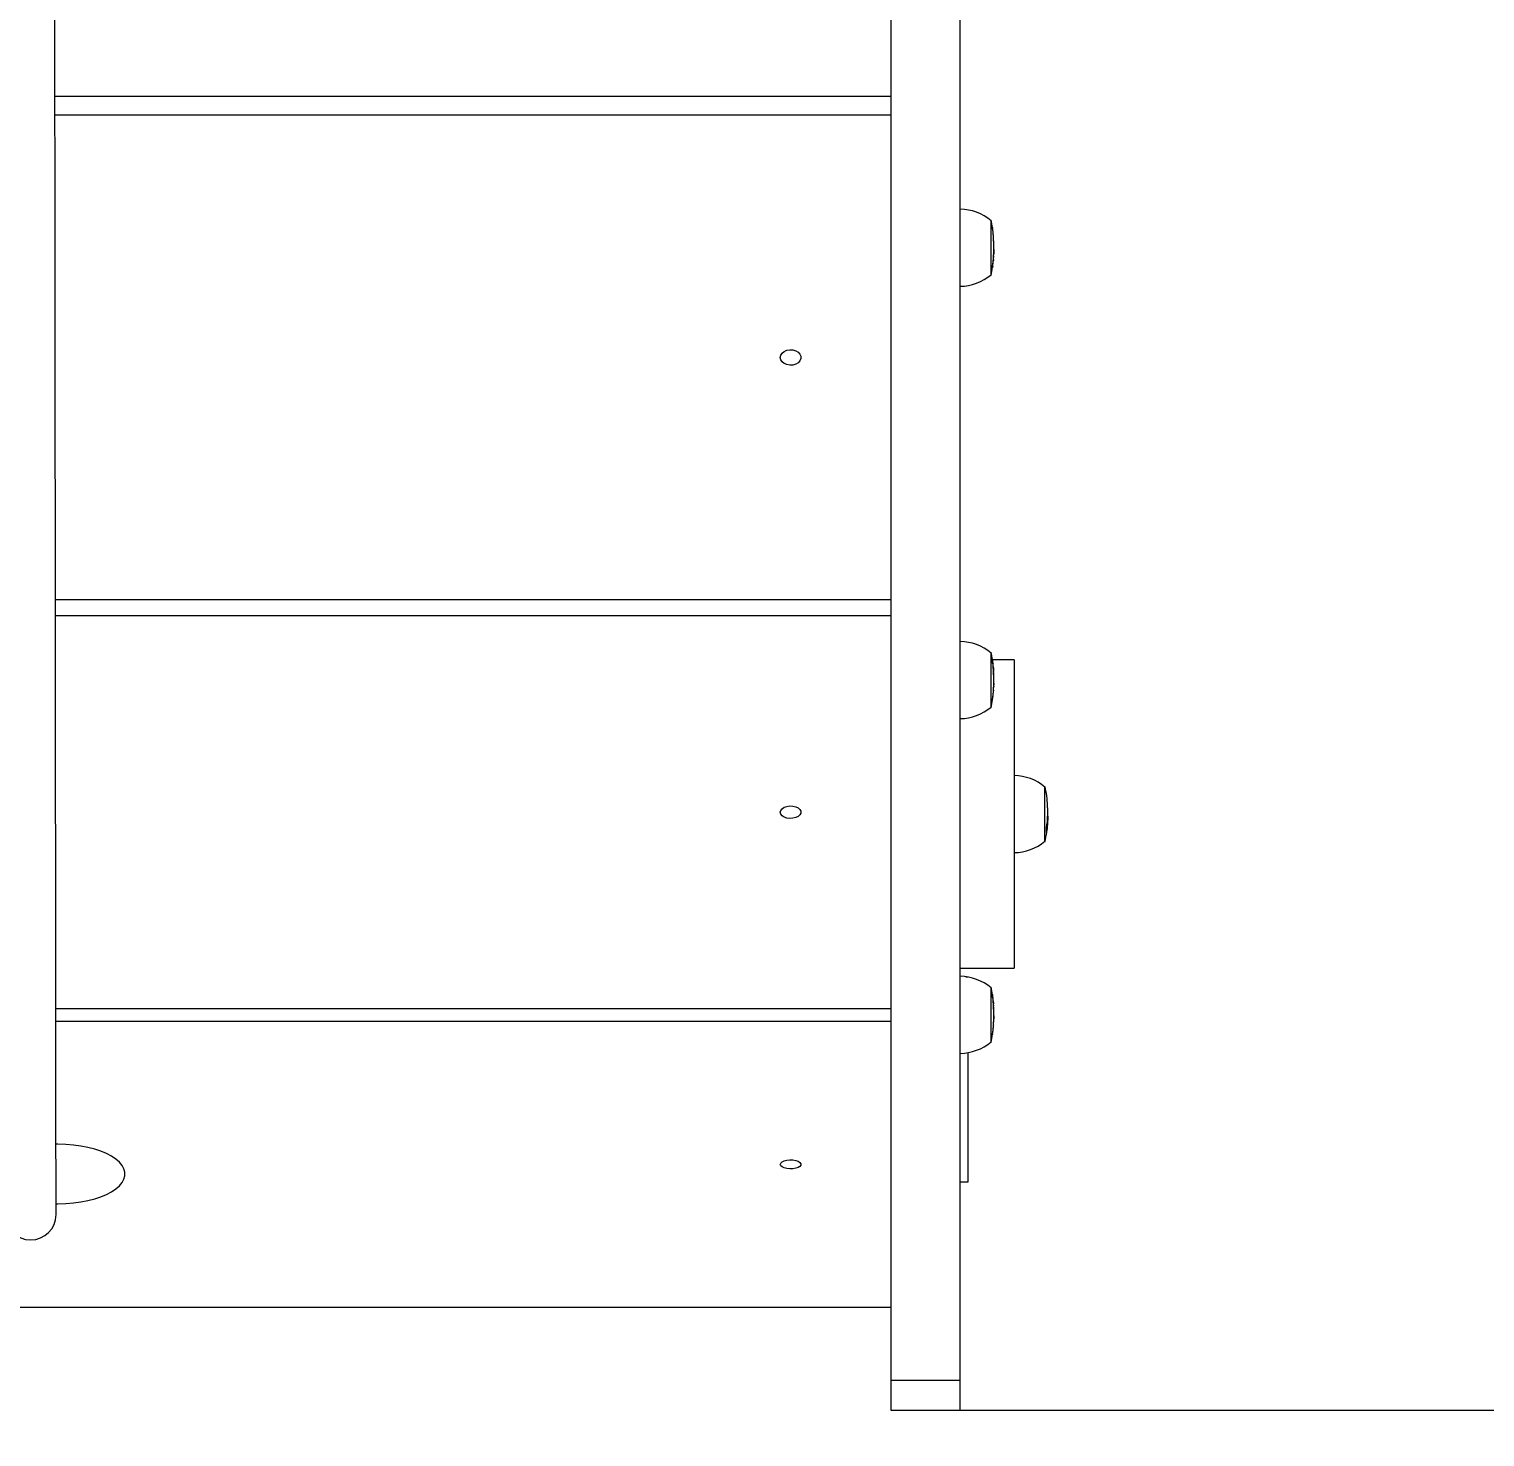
# Model space of a CAD drawing. Header units: millimetres. Extents: x -5785 to 6370, y -5702 to 4322.
# Drawn here: x -1336 to -769, y -2766 to -2218 of the extents above; entities that cross this region are included whole.
import ezdxf

# ---------------------------------------------------------------- set-up
doc = ezdxf.new("R2010")
doc.units = ezdxf.units.MM
for name, color, linetype in [('DIKOM_ОБЪЕКТ', 7, 'Continuous'), ('DIKOM_РАЗМЕР_ЗОНА', 7, 'Continuous'), ('DIKOM_РАЗМЕР_ОБЪЕКТА', 7, 'Continuous')]:
    doc.layers.add(name, color=color, linetype=linetype)
doc.styles.add('style1', font='arial.ttf', dxfattribs={"width": 0.8})
doc.dimstyles.new('1-50', dxfattribs={"dimtxt": 300, "dimasz": 200, "dimexe": 100, "dimexo": 0, "dimgap": 100, "dimtad": 1, "dimtxsty": 'style1', "dimcen": 200, "dimclrd": 7, "dimclre": 7, "dimclrt": 7, "dimadec": 1, "dimazin": 2, "dimtfac": 1, "dimtmove": 0, "dimatfit": 2, "dimfxl": 0, "dimlwd": 25, "dimlwe": 18, "dimarcsym": 0})

# ---------------------------------------------------------------- blocks, each defined once
blk = doc.blocks.new('*D10')
at = {"layer": 'Defpoints', "color": 0, "transparency": 16777216}
for p in [(3537.65, 1026.59), (-3784.57, -1373.42), (3537.65, -3958.47)]:
    blk.add_point(p, dxfattribs=at)
at = {"layer": 'DIKOM_РАЗМЕР_ОБЪЕКТА', "color": 7, "lineweight": 18, "transparency": 16777216}
for p, q in [((3537.65, 1026.59), (3537.65, -4058.47)), ((-3784.57, -1373.42), (-3784.57, -4058.47))]:
    blk.add_line(p, q, dxfattribs=at)
at = {"layer": 'DIKOM_РАЗМЕР_ОБЪЕКТА', "color": 7, "lineweight": 25, "transparency": 16777216}
blk.add_line((-3584.57, -3958.47), (3337.65, -3958.47), dxfattribs=at)
at = {"layer": 'DIKOM_РАЗМЕР_ОБЪЕКТА', "color": 7, "transparency": 16777216}
for points in [[(-3584.57, -3925.13), (-3584.57, -3991.8), (-3784.57, -3958.47)], [(3337.65, -3925.13), (3337.65, -3991.8), (3537.65, -3958.47)]]:
    blk.add_solid(points, dxfattribs=at)
at = {"layer": 'DIKOM_РАЗМЕР_ОБЪЕКТА', "color": 7, "transparency": 16777216, "insert": (54.69, -3705.19), "char_height": 300, "attachment_point": 5, "style": 'style1'}
blk.add_mtext('7300', dxfattribs=at)
blk = doc.blocks.new('*D11')
at = {"layer": 'Defpoints', "color": 0, "transparency": 16777216}
for p in [(1426.54, 2828.59), (-973.46, -2755.3), (4484.16, -2755.3)]:
    blk.add_point(p, dxfattribs=at)
at = {"layer": 'DIKOM_РАЗМЕР_ОБЪЕКТА', "color": 7, "lineweight": 18, "transparency": 16777216}
for p, q in [((1426.54, 2828.59), (4584.16, 2828.59)), ((-973.46, -2755.3), (4584.16, -2755.3))]:
    blk.add_line(p, q, dxfattribs=at)
at = {"layer": 'DIKOM_РАЗМЕР_ОБЪЕКТА', "color": 7, "lineweight": 25, "transparency": 16777216}
blk.add_line((4484.16, 2628.59), (4484.16, -2555.3), dxfattribs=at)
at = {"layer": 'DIKOM_РАЗМЕР_ОБЪЕКТА', "color": 7, "transparency": 16777216}
for points in [[(4450.83, 2628.59), (4517.49, 2628.59), (4484.16, 2828.59)], [(4450.83, -2555.3), (4517.49, -2555.3), (4484.16, -2755.3)]]:
    blk.add_solid(points, dxfattribs=at)
at = {"layer": 'DIKOM_РАЗМЕР_ОБЪЕКТА', "color": 7, "transparency": 16777216, "insert": (4230.99, -38.91), "char_height": 300, "attachment_point": 5, "rotation": 90, "style": 'style1'}
blk.add_mtext('5600', dxfattribs=at)
blk = doc.blocks.new('*D12')
at = {"layer": 'Defpoints', "color": 0, "transparency": 16777216}
for p in [(5537.65, 1304.24), (-5784.57, -573.41), (5537.65, -5602.23)]:
    blk.add_point(p, dxfattribs=at)
at = {"layer": 'DIKOM_РАЗМЕР_ЗОНА', "color": 7, "lineweight": 18, "transparency": 16777216}
for p, q in [((5537.65, 1304.24), (5537.65, -5702.23)), ((-5784.57, -573.41), (-5784.57, -5702.23))]:
    blk.add_line(p, q, dxfattribs=at)
at = {"layer": 'DIKOM_РАЗМЕР_ЗОНА', "color": 7, "lineweight": 25, "transparency": 16777216}
blk.add_line((-5584.57, -5602.23), (5337.65, -5602.23), dxfattribs=at)
at = {"layer": 'DIKOM_РАЗМЕР_ЗОНА', "color": 7, "transparency": 16777216}
for points in [[(-5584.57, -5568.9), (-5584.57, -5635.56), (-5784.57, -5602.23)], [(5337.65, -5568.9), (5337.65, -5635.56), (5537.65, -5602.23)]]:
    blk.add_solid(points, dxfattribs=at)
at = {"layer": 'DIKOM_РАЗМЕР_ЗОНА', "color": 7, "transparency": 16777216, "insert": (-41.47, -5348.95), "char_height": 300, "attachment_point": 5, "style": 'style1'}
blk.add_mtext('11300', dxfattribs=at)
blk = doc.blocks.new('*D13')
at = {"layer": 'Defpoints', "color": 0, "transparency": 16777216}
for p in [(630.31, 4321.69), (-1263.43, -4255.3), (6269.66, -4255.3)]:
    blk.add_point(p, dxfattribs=at)
at = {"layer": 'DIKOM_РАЗМЕР_ЗОНА', "color": 7, "lineweight": 18, "transparency": 16777216}
for p, q in [((630.31, 4321.69), (6369.66, 4321.69)), ((-1263.43, -4255.3), (6369.66, -4255.3))]:
    blk.add_line(p, q, dxfattribs=at)
at = {"layer": 'DIKOM_РАЗМЕР_ЗОНА', "color": 7, "lineweight": 25, "transparency": 16777216}
blk.add_line((6269.66, 4121.69), (6269.66, -4055.3), dxfattribs=at)
at = {"layer": 'DIKOM_РАЗМЕР_ЗОНА', "color": 7, "transparency": 16777216}
for points in [[(6236.33, 4121.69), (6302.99, 4121.69), (6269.66, 4321.69)], [(6236.33, -4055.3), (6302.99, -4055.3), (6269.66, -4255.3)]]:
    blk.add_solid(points, dxfattribs=at)
at = {"layer": 'DIKOM_РАЗМЕР_ЗОНА', "color": 7, "transparency": 16777216, "insert": (6016.49, 570.81), "char_height": 300, "attachment_point": 5, "rotation": 90, "style": 'style1'}
blk.add_mtext('8600', dxfattribs=at)

msp = doc.modelspace()

# ---------------------------------------------------------------- linework, layer by layer
at = {"layer": 'DIKOM_ОБЪЕКТ', "color": 7, "linetype": 'Continuous', "lineweight": 15}
for p, q in [((-1000.462, -1542.224), (-1000.462, -2743.761)), ((-973.462, -2743.761), (-973.462, -1542.224)), ((-1325.735, -2243.807), (-1000.462, -2243.807)), ((-1000.462, -2251.206), (-1325.728, -2251.206)), ((-961.462, -2313.558), (-961.462, -2291.958)), ((-960.926, -2294.798), (-960.923, -2294.907)), ((-960.833, -2295.425), (-960.926, -2294.798)), ((-960.841, -2295.309), (-960.85, -2295.309)), ((-960.839, -2295.319), (-960.849, -2295.319)), ((-960.841, -2295.309), (-960.839, -2295.319)), ((-960.839, -2295.319), (-960.817, -2295.562)), ((-960.768, -2295.945), (-960.833, -2295.425)), ((-960.601, -2297.439), (-960.63, -2297.144)), ((-960.543, -2298.144), (-960.601, -2297.439)), ((-960.566, -2297.732), (-960.577, -2297.732)), ((-960.565, -2297.746), (-960.576, -2297.746)), ((-960.565, -2297.746), (-960.567, -2297.832)), ((-960.566, -2297.732), (-960.565, -2297.746)), ((-960.54, -2298.289), (-960.543, -2298.144)), ((-960.422, -2299.356), (-960.454, -2299.356)), ((-960.446, -2305.197), (-960.433, -2304.744)), ((-960.428, -2305.106), (-960.444, -2305.106)), ((-960.416, -2304.979), (-960.44, -2304.979)), ((-960.415, -2304.918), (-960.438, -2304.918)), ((-960.428, -2305.106), (-960.435, -2305.349)), ((-960.409, -2301.522), (-960.409, -2301.283)), ((-960.409, -2301.614), (-960.409, -2301.522)), ((-960.409, -2302.828), (-960.409, -2301.822)), ((-960.409, -2303.436), (-960.409, -2303.962)), ((-960.409, -2304.229), (-960.409, -2303.448)), ((-960.409, -2304.229), (-960.409, -2304.233)), ((-960.881, -2310.034), (-960.72, -2308.826)), ((-960.875, -2310.308), (-960.881, -2310.034)), ((-960.807, -2309.901), (-960.873, -2310.396)), ((-960.863, -2309.901), (-960.797, -2309.901)), ((-960.803, -2309.624), (-960.826, -2309.624)), ((-960.803, -2309.624), (-960.708, -2308.876)), ((-960.797, -2309.901), (-960.803, -2309.624)), ((-960.727, -2308.876), (-960.708, -2308.876)), ((-960.507, -2306.463), (-960.482, -2306.01)), ((-960.503, -2306.697), (-960.507, -2306.463)), ((-960.475, -2306.372), (-960.502, -2306.372)), ((-960.475, -2306.372), (-960.487, -2306.58)), ((-1325.544, -2439.715), (-1000.462, -2439.715)), ((-1000.462, -2446.098), (-1325.537, -2446.098)), ((-961.462, -2481.847), (-961.462, -2460.247)), ((-960.926, -2463.735), (-960.918, -2463.07)), ((-960.833, -2464.354), (-960.926, -2463.735)), ((-960.918, -2463.07), (-960.85, -2463.517)), ((-952.462, -2463.233), (-960.893, -2463.233)), ((-960.841, -2464.073), (-960.875, -2464.073)), ((-960.839, -2464.082), (-960.874, -2464.082)), ((-960.85, -2463.517), (-960.841, -2464.073)), ((-960.841, -2464.073), (-960.839, -2464.082)), ((-960.839, -2464.082), (-960.734, -2464.449)), ((-952.462, -2463.233), (-952.462, -2583.234)), ((-960.696, -2464.718), (-960.833, -2464.354)), ((-960.719, -2464.504), (-960.692, -2464.737)), ((-960.682, -2464.804), (-960.683, -2464.795)), ((-960.601, -2466.342), (-960.656, -2465.06)), ((-960.543, -2467.038), (-960.601, -2466.342)), ((-960.566, -2466.478), (-960.59, -2466.478)), ((-960.565, -2466.492), (-960.589, -2466.492)), ((-960.572, -2465.927), (-960.536, -2466.373)), ((-960.565, -2466.492), (-960.57, -2466.057)), ((-960.566, -2466.478), (-960.565, -2466.492)), ((-960.538, -2466.52), (-960.543, -2467.038)), ((-960.409, -2470.099), (-960.409, -2469.573)), ((-960.507, -2475.249), (-960.482, -2474.803)), ((-960.505, -2475.038), (-960.507, -2475.249)), ((-960.446, -2474), (-960.433, -2473.553)), ((-960.409, -2470.48), (-960.409, -2470.099)), ((-960.409, -2471.527), (-960.409, -2470.48)), ((-960.409, -2472.481), (-960.409, -2471.527)), ((-960.409, -2472.374), (-960.409, -2472.645)), ((-960.881, -2478.775), (-960.72, -2477.582)), ((-960.88, -2478.695), (-960.881, -2478.775)), ((-960.803, -2478.251), (-960.708, -2477.511)), ((-940.462, -2534.034), (-940.462, -2512.434)), ((-939.433, -2520.361), (-939.448, -2519.951)), ((-939.507, -2525.455), (-939.482, -2525.077)), ((-939.501, -2527.399), (-939.507, -2525.455)), ((-939.446, -2524.397), (-939.433, -2524.019)), ((-939.428, -2525.962), (-939.441, -2526.34)), ((-939.409, -2521.873), (-939.409, -2521.759)), ((-939.409, -2522.589), (-939.409, -2521.873)), ((-939.409, -2522.678), (-939.406, -2522.678)), ((-939.409, -2523.935), (-939.409, -2523.076)), ((-939.409, -2524.483), (-939.409, -2524.456)), ((-939.409, -2524.708), (-939.409, -2524.495)), ((-939.881, -2528.442), (-939.72, -2527.432)), ((-939.873, -2530.385), (-939.881, -2528.442)), ((-939.706, -2529.331), (-939.873, -2530.385)), ((-939.803, -2528.291), (-939.857, -2528.291)), ((-939.803, -2528.291), (-939.708, -2527.665)), ((-939.797, -2529.78), (-939.803, -2528.291)), ((-939.701, -2529.141), (-939.797, -2529.78)), ((-939.757, -2527.665), (-939.708, -2527.665)), ((-939.729, -2529.331), (-939.706, -2529.331)), ((-939.475, -2527.021), (-939.501, -2527.399)), ((-973.462, -2583.234), (-952.462, -2583.234)), ((-971.302, -2586.512), (-970.462, -2586.512)), ((-970.462, -2586.512), (-970.462, -2586.636)), ((-961.462, -2612.168), (-961.462, -2590.568)), ((-960.926, -2593.735), (-960.92, -2593.533)), ((-960.833, -2594.363), (-960.926, -2593.735)), ((-960.918, -2593.453), (-960.85, -2593.906)), ((-960.85, -2593.906), (-960.901, -2593.906)), ((-960.841, -2594.141), (-960.866, -2594.141)), ((-960.839, -2594.151), (-960.865, -2594.151)), ((-960.847, -2593.989), (-960.841, -2594.141)), ((-960.841, -2594.141), (-960.839, -2594.151)), ((-960.839, -2594.151), (-960.764, -2594.626)), ((-960.696, -2595.005), (-960.833, -2594.363)), ((-1325.388, -2598.873), (-1000.462, -2598.873)), ((-960.601, -2596.381), (-960.656, -2595.357)), ((-960.627, -2595.85), (-960.566, -2596.578)), ((-960.543, -2597.087), (-960.601, -2596.381)), ((-960.566, -2596.578), (-960.585, -2596.578)), ((-960.565, -2596.592), (-960.584, -2596.592)), ((-960.565, -2596.592), (-960.569, -2596.452)), ((-960.566, -2596.578), (-960.565, -2596.592)), ((-960.536, -2596.805), (-960.566, -2596.805)), ((-960.559, -2596.521), (-960.536, -2596.805)), ((-960.539, -2596.908), (-960.543, -2597.087)), ((-960.477, -2597.535), (-960.475, -2597.574)), ((-960.454, -2597.988), (-960.452, -2598.027)), ((-960.409, -2600.304), (-960.409, -2599.893)), ((-1000.462, -2603.994), (-1325.383, -2603.994)), ((-960.507, -2605.424), (-960.482, -2604.971)), ((-960.505, -2605.299), (-960.507, -2605.424)), ((-960.446, -2604.155), (-960.433, -2603.702)), ((-960.409, -2600.652), (-960.409, -2600.337)), ((-960.409, -2601.714), (-960.409, -2600.652)), ((-960.409, -2602.831), (-960.409, -2601.795)), ((-960.409, -2602.662), (-960.409, -2602.973)), ((-960.881, -2609.003), (-960.72, -2607.792)), ((-960.878, -2608.901), (-960.881, -2609.003)), ((-960.803, -2608.517), (-960.708, -2607.767)), ((-970.462, -2616.099), (-970.462, -2666.512)), ((-970.462, -2666.512), (-973.462, -2666.512)), ((-1325.316, -2674.912), (-1324.574, -2674.917)), ((-1646.462, -2715.141), (-1000.462, -2715.141)), ((-973.462, -2743.761), (-1000.462, -2743.761)), ((-1000.462, -2743.761), (-1000.462, -2755.296)), ((-973.462, -2755.296), (-973.462, -2743.761)), ((-1000.462, -2755.296), (-973.462, -2755.296))]:
    msp.add_line(p, q, dxfattribs=at)
at = {"layer": 'DIKOM_ОБЪЕКТ', "color": 7, "linetype": 'Continuous', "lineweight": 15, "flags": 128}
for points in [[(-1043.462, -2345.46), (-1043.284, -2344.571), (-1042.767, -2343.761), (-1041.956, -2343.102), (-1040.923, -2342.653), (-1039.761, -2342.453), (-1038.572, -2342.52), (-1037.462, -2342.848), (-1036.529, -2343.409), (-1035.858, -2344.152), (-1035.506, -2345.011), (-1035.506, -2345.91), (-1035.858, -2346.769), (-1036.529, -2347.512), (-1037.462, -2348.073), (-1038.572, -2348.401), (-1039.761, -2348.468), (-1040.923, -2348.268), (-1041.956, -2347.819), (-1042.767, -2347.159), (-1043.284, -2346.349), (-1043.462, -2345.46)], [(-1043.462, -2522.486), (-1043.284, -2521.765), (-1042.767, -2521.109), (-1041.956, -2520.575), (-1040.923, -2520.21), (-1039.761, -2520.048), (-1038.572, -2520.103), (-1037.462, -2520.369), (-1036.529, -2520.823), (-1035.858, -2521.425), (-1035.506, -2522.121), (-1035.506, -2522.85), (-1035.858, -2523.546), (-1036.529, -2524.148), (-1037.462, -2524.602), (-1038.572, -2524.869), (-1039.761, -2524.923), (-1040.923, -2524.761), (-1041.956, -2524.397), (-1042.767, -2523.863), (-1043.284, -2523.206), (-1043.462, -2522.486)], [(-1324.574, -2674.917), (-1321.551, -2674.839), (-1318.569, -2674.605), (-1315.668, -2674.219), (-1312.888, -2673.685), (-1310.266, -2673.012), (-1307.837, -2672.208), (-1305.634, -2671.284), (-1303.688, -2670.253), (-1302.024, -2669.129), (-1300.665, -2667.926), (-1299.63, -2666.661), (-1298.931, -2665.351), (-1298.58, -2664.013), (-1298.58, -2662.667), (-1298.931, -2661.33), (-1299.63, -2660.02), (-1300.665, -2658.755), (-1302.024, -2657.552), (-1303.688, -2656.427), (-1305.634, -2655.396), (-1307.837, -2654.472), (-1310.266, -2653.668), (-1312.888, -2652.995), (-1315.668, -2652.462), (-1318.569, -2652.076), (-1321.551, -2651.842), (-1324.574, -2651.764), (-1325.337, -2651.769)], [(-1043.462, -2659.567), (-1043.284, -2659.043), (-1042.767, -2658.565), (-1041.956, -2658.177), (-1040.923, -2657.912), (-1039.761, -2657.794), (-1038.572, -2657.833), (-1037.462, -2658.027), (-1036.529, -2658.358), (-1035.858, -2658.796), (-1035.506, -2659.302), (-1035.506, -2659.832), (-1035.858, -2660.339), (-1036.529, -2660.777), (-1037.462, -2661.107), (-1038.572, -2661.301), (-1039.761, -2661.34), (-1040.923, -2661.222), (-1041.956, -2660.958), (-1042.767, -2660.569), (-1043.284, -2660.091), (-1043.462, -2659.567)]]:
    msp.add_lwpolyline(points, dxfattribs=at)
at = {"layer": 'DIKOM_ОБЪЕКТ', "color": 7, "linetype": 'Continuous', "lineweight": 15}
for centre, radius, start, end in [((-973.622, -2306.435), 18.677, 49.37884, 89.50907), ((-1002.245, -2301.283), 41.836, 8.77245, 12.87962), ((-1002.245, -2301.283), 41.836, 7.86462, 8.13805), ((-1002.245, -2301.283), 41.836, 5.6804, 7.33611), ((-1002.245, -2301.283), 41.836, 4.7332, 5.11958), ((-1002.245, -2301.283), 41.836, 3.24689, 4.10588), ((-1002.245, -2301.283), 41.836, 0, 2.70819), ((-1002.245, -2304.233), 41.836, 357.24913, 358.37645), ((-1002.245, -2304.233), 41.836, 359.29612, 0), ((-1002.245, -2304.233), 41.836, 347.12038, 351.64536), ((-1002.245, -2304.233), 41.836, 352.28021, 354.92482), ((-1002.245, -2304.233), 41.836, 355.53565, 356.62165), ((-973.622, -2299.081), 18.677, 270.49093, 310.62116), ((-973.622, -2474.724), 18.677, 49.37884, 89.50907), ((-1002.245, -2469.573), 41.836, 8.93152, 12.87962), ((-1002.245, -2469.573), 41.836, 7.03817, 8.27086), ((-1002.245, -2469.573), 41.836, 4.82131, 5.96723), ((-1002.245, -2469.573), 41.836, 3.12069, 4.1848), ((-1002.245, -2469.573), 41.836, 0, 2.49178), ((-1002.245, -2472.522), 41.836, 355.41897, 356.5514), ((-1002.245, -2472.522), 41.836, 357.18814, 358.32875), ((-1002.245, -2472.522), 41.836, 358.96314, 359.24834), ((-1002.245, -2472.522), 41.836, 347.12038, 351.51055), ((-1002.245, -2472.522), 41.836, 352.15368, 352.82812), ((-1002.245, -2472.522), 41.836, 352.82812, 354.66533), ((-973.622, -2467.37), 18.677, 270.49093, 310.62116), ((-952.622, -2526.91), 18.677, 49.37884, 89.50907), ((-981.245, -2521.759), 41.836, 2.47412, 12.87962), ((-981.245, -2524.708), 41.836, 347.12038, 357.56615), ((-981.245, -2524.708), 41.836, 358.43067, 0), ((-952.622, -2519.557), 18.677, 270.49093, 310.62116), ((-973.622, -2605.044), 18.677, 49.37884, 89.50907), ((-1002.245, -2599.893), 41.836, 8.74941, 12.87962), ((-1002.245, -2599.893), 41.836, 7.23794, 8.11746), ((-1002.245, -2599.893), 41.836, 6.15329, 6.73205), ((-1002.245, -2599.893), 41.836, 4.71947, 5.54926), ((-1002.245, -2599.893), 41.836, 3.17582, 4.09281), ((-1002.245, -2599.893), 41.836, 0, 2.55334), ((-1002.245, -2602.842), 41.836, 355.75292, 356.63266), ((-1002.245, -2602.842), 41.836, 357.25957, 358.38411), ((-1002.245, -2602.842), 41.836, 347.12038, 351.66632), ((-1002.245, -2602.842), 41.836, 352.29988, 355.11585), ((-973.622, -2597.691), 18.677, 270.49093, 310.62116), ((-1335.209, -2679.108), 9.9, 180.0163, 359.99888)]:
    msp.add_arc(centre, radius, start, end, dxfattribs=at)
for points, knots in [([(-1325.309, -2679.1), (-1325.313, -2675.303), (-1325.32, -2667.892), (-1325.331, -2657.022), (-1325.341, -2646.653), (-1325.351, -2636.775), (-1325.36, -2627.384), (-1325.369, -2618.476), (-1325.377, -2610.267), (-1325.384, -2602.736), (-1325.391, -2595.867), (-1325.397, -2589.423), (-1325.403, -2583.412), (-1325.409, -2577.841), (-1325.418, -2568.366), (-1325.431, -2554.523), (-1325.45, -2535.645), (-1325.47, -2515.326), (-1325.491, -2493.516), (-1325.514, -2470.345), (-1325.537, -2446.489), (-1325.561, -2422.036), (-1325.586, -2396.561), (-1325.612, -2370.113), (-1325.638, -2342.733), (-1325.665, -2315.001), (-1325.693, -2287.029), (-1325.72, -2258.626), (-1325.745, -2233.55), (-1325.766, -2211.958), (-1325.783, -2194.121), (-1325.801, -2175.928), (-1325.819, -2157.348), (-1325.837, -2138.346), (-1325.856, -2118.889), (-1325.876, -2098.941), (-1325.896, -2078.358), (-1325.916, -2057.091), (-1325.938, -2035.2), (-1325.959, -2012.945), (-1325.981, -1990.426), (-1326.003, -1967.884), (-1326.025, -1945.418), (-1326.046, -1923.132), (-1326.068, -1901.015), (-1326.087, -1880.949), (-1326.105, -1862.965), (-1326.12, -1847.036), (-1326.135, -1831.488), (-1326.15, -1816.385), (-1326.164, -1801.793), (-1326.178, -1787.781), (-1326.191, -1774.418), (-1326.203, -1761.664), (-1326.215, -1749.477), (-1326.226, -1737.814), (-1326.237, -1726.631), (-1326.25, -1714.086), (-1326.263, -1700.413), (-1326.277, -1685.748), (-1326.291, -1671.634), (-1326.305, -1658.032), (-1326.318, -1644.871), (-1326.33, -1632.171), (-1326.342, -1619.975), (-1326.352, -1609.264), (-1326.362, -1599.906), (-1326.37, -1591.783), (-1326.376, -1585.128), (-1326.381, -1579.694), (-1326.386, -1575.255), (-1326.391, -1570.344), (-1326.396, -1564.956), (-1326.402, -1559.183), (-1326.408, -1553.004), (-1326.414, -1546.395), (-1326.421, -1539.191), (-1326.429, -1531.316), (-1326.438, -1522.667), (-1326.446, -1514.494), (-1326.453, -1506.961), (-1326.459, -1500.42), (-1326.466, -1494.064), (-1326.471, -1488.776), (-1326.473, -1486.174), (-1326.474, -1485.027)], [0, 0, 0, 0, 0.0127854, 0.0249629, 0.0365309, 0.0474885, 0.0578352, 0.0675712, 0.0766968, 0.0845263, 0.0918442, 0.0986511, 0.1049477, 0.110735, 0.1160148, 0.1342567, 0.1528222, 0.1717145, 0.192231, 0.2127537, 0.2332814, 0.2538262, 0.27438, 0.2961975, 0.3180457, 0.339956, 0.3619286, 0.3839167, 0.4059099, 0.4188548, 0.4317769, 0.4446702, 0.4575298, 0.4703564, 0.4831553, 0.4959362, 0.5087125, 0.5217194, 0.5347488, 0.5478195, 0.5609364, 0.5740967, 0.5870622, 0.6000612, 0.6130829, 0.6260946, 0.6359267, 0.6457292, 0.6554984, 0.6652346, 0.6749441, 0.6846397, 0.6943408, 0.704064, 0.7138152, 0.7235981, 0.7334113, 0.7432482, 0.7580229, 0.7727771, 0.7874755, 0.802126, 0.8167418, 0.8313222, 0.8455798, 0.8593944, 0.8694243, 0.8792127, 0.8887664, 0.8935737, 0.898946, 0.9048842, 0.9113894, 0.9184617, 0.9256801, 0.9334036, 0.9416304, 0.9503585, 0.9595879, 0.9693211, 0.975406, 0.9816739, 0.98812, 0.994763, 1, 1, 1, 1]), ([(-960.433, -2300.396), (-960.439, -2300.202), (-960.449, -2299.813), (-960.464, -2299.346), (-960.473, -2299.032), (-960.477, -2298.886), (-960.477, -2298.904), (-960.477, -2298.913)], [0, 0, 0, 0, 0.2120668, 0.4264236, 0.6117354, 0.8096856, 1, 1, 1, 1]), ([(-960.426, -2300.433), (-960.43, -2300.258), (-960.438, -2299.955), (-960.447, -2299.621), (-960.453, -2299.408), (-960.454, -2299.341), (-960.454, -2299.358), (-960.454, -2299.365)], [0, 0, 0, 0, 0.2539743, 0.4391073, 0.6240593, 0.8482681, 1, 1, 1, 1]), ([(-960.433, -2305.418), (-960.43, -2305.358), (-960.427, -2305.284), (-960.443, -2305.21), (-960.446, -2305.197)], [0, 0, 0, 0, 0.8177014, 1, 1, 1, 1]), ([(-960.409, -2301.839), (-960.41, -2301.708), (-960.411, -2301.453), (-960.421, -2300.927), (-960.429, -2300.573), (-960.433, -2300.396)], [0, 0, 0, 0, 0.3441764, 0.6712255, 1, 1, 1, 1]), ([(-960.433, -2304.744), (-960.429, -2304.764), (-960.418, -2304.822), (-960.417, -2304.88), (-960.415, -2304.918)], [0, 0, 0, 0, 0.3439112, 1, 1, 1, 1]), ([(-960.416, -2304.979), (-960.416, -2304.995), (-960.418, -2305.037), (-960.424, -2305.079), (-960.428, -2305.106)], [0, 0, 0, 0, 0.3631164, 1, 1, 1, 1]), ([(-960.411, -2301.678), (-960.41, -2301.649), (-960.409, -2301.588), (-960.41, -2301.327), (-960.414, -2300.991), (-960.42, -2300.676), (-960.424, -2300.489), (-960.426, -2300.433)], [0, 0, 0, 0, 0.2000124, 0.4277023, 0.6549917, 0.8973251, 1, 1, 1, 1]), ([(-960.409, -2304.332), (-960.41, -2304.417), (-960.41, -2304.633), (-960.414, -2304.849), (-960.416, -2304.979)], [0, 0, 0, 0, 0.3955141, 1, 1, 1, 1]), ([(-960.415, -2304.918), (-960.414, -2304.801), (-960.407, -2304.216), (-960.408, -2303.564), (-960.411, -2303.029), (-960.411, -2302.962)], [0, 0, 0, 0, 0.1793781, 0.8970342, 1, 1, 1, 1]), ([(-960.411, -2302.962), (-960.411, -2302.83), (-960.411, -2302.618), (-960.411, -2302.406), (-960.411, -2302.326)], [0, 0, 0, 0, 0.6239703, 1, 1, 1, 1]), ([(-960.409, -2303.965), (-960.409, -2303.893), (-960.41, -2303.536), (-960.409, -2303.077), (-960.409, -2302.602), (-960.41, -2302.413), (-960.411, -2302.326)], [0, 0, 0, 0, 0.130754, 0.6538042, 0.8397168, 1, 1, 1, 1]), ([(-960.409, -2303.965), (-960.409, -2304.003), (-960.409, -2304.126), (-960.409, -2304.248), (-960.409, -2304.332)], [0, 0, 0, 0, 0.3136688, 1, 1, 1, 1]), ([(-960.72, -2308.826), (-960.693, -2308.588), (-960.651, -2308.215), (-960.599, -2307.771), (-960.562, -2307.487), (-960.533, -2307.288), (-960.528, -2307.308), (-960.526, -2307.319)], [0, 0, 0, 0, 0.2553828, 0.4006689, 0.5458506, 0.7494967, 1, 1, 1, 1]), ([(-960.708, -2308.876), (-960.69, -2308.714), (-960.66, -2308.457), (-960.623, -2308.133), (-960.595, -2307.915), (-960.574, -2307.776), (-960.571, -2307.778), (-960.569, -2307.778)], [0, 0, 0, 0, 0.2793331, 0.4459716, 0.6138158, 0.837436, 1, 1, 1, 1]), ([(-960.563, -2307.771), (-960.562, -2307.791), (-960.562, -2307.812), (-960.573, -2307.93), (-960.573, -2307.935)], [0, 0, 0, 0, 0.952999, 1, 1, 1, 1]), ([(-960.526, -2307.319), (-960.528, -2307.368), (-960.53, -2307.438), (-960.555, -2307.696), (-960.562, -2307.771)], [0, 0, 0, 0, 0.7049686, 1, 1, 1, 1]), ([(-960.482, -2306.01), (-960.475, -2306.038), (-960.447, -2306.158), (-960.463, -2306.279), (-960.475, -2306.372)], [0, 0, 0, 0, 0.2249645, 1, 1, 1, 1]), ([(-960.683, -2464.795), (-960.684, -2464.783), (-960.687, -2464.765), (-960.692, -2464.738), (-960.694, -2464.725), (-960.696, -2464.718)], [0, 0, 0, 0, 0.4999477, 0.749959, 1, 1, 1, 1]), ([(-960.656, -2465.06), (-960.658, -2465.035), (-960.663, -2464.984), (-960.672, -2464.897), (-960.678, -2464.839), (-960.682, -2464.804)], [0, 0, 0, 0, 0.2835979, 0.5669793, 1, 1, 1, 1]), ([(-960.477, -2467.284), (-960.476, -2467.257), (-960.475, -2467.21), (-960.466, -2467.4), (-960.458, -2467.61), (-960.456, -2467.693)], [0, 0, 0, 0, 0.4604497, 0.7858952, 1, 1, 1, 1]), ([(-960.433, -2469.274), (-960.439, -2469.078), (-960.449, -2468.685), (-960.464, -2468.138), (-960.473, -2467.704), (-960.477, -2467.414), (-960.477, -2467.327), (-960.477, -2467.284)], [0, 0, 0, 0, 0.2120662, 0.4264675, 0.6117445, 0.8096881, 1, 1, 1, 1]), ([(-960.454, -2467.731), (-960.453, -2467.69), (-960.453, -2467.644), (-960.449, -2467.742), (-960.449, -2467.752)], [0, 0, 0, 0, 0.9019313, 1, 1, 1, 1]), ([(-960.426, -2469.192), (-960.43, -2469.013), (-960.438, -2468.705), (-960.447, -2468.3), (-960.453, -2467.992), (-960.454, -2467.813), (-960.454, -2467.755), (-960.454, -2467.731)], [0, 0, 0, 0, 0.2539664, 0.4391121, 0.6239995, 0.8482886, 1, 1, 1, 1]), ([(-960.41, -2470.483), (-960.41, -2470.399), (-960.411, -2470.233), (-960.421, -2469.787), (-960.429, -2469.445), (-960.433, -2469.274)], [0, 0, 0, 0, 0.3369979, 0.6675398, 1, 1, 1, 1]), ([(-960.411, -2470.148), (-960.41, -2470.152), (-960.409, -2470.162), (-960.41, -2469.985), (-960.414, -2469.716), (-960.42, -2469.429), (-960.424, -2469.246), (-960.426, -2469.192)], [0, 0, 0, 0, 0.2181411, 0.4407043, 0.6628714, 0.8996563, 1, 1, 1, 1]), ([(-960.482, -2474.803), (-960.474, -2474.753), (-960.462, -2474.677), (-960.465, -2474.601), (-960.466, -2474.575)], [0, 0, 0, 0, 0.656343, 1, 1, 1, 1]), ([(-960.433, -2473.552), (-960.429, -2473.676), (-960.426, -2473.826), (-960.443, -2473.975), (-960.446, -2474)], [0, 0, 0, 0, 0.8342446, 1, 1, 1, 1]), ([(-960.433, -2473.553), (-960.429, -2473.517), (-960.42, -2473.425), (-960.418, -2473.334), (-960.417, -2473.279)], [0, 0, 0, 0, 0.3988239, 1, 1, 1, 1]), ([(-960.413, -2473.071), (-960.413, -2473.039), (-960.407, -2472.663), (-960.408, -2472.238), (-960.411, -2471.843), (-960.411, -2471.794)], [0, 0, 0, 0, 0.073732, 0.8836932, 1, 1, 1, 1]), ([(-960.409, -2472.645), (-960.409, -2472.707), (-960.41, -2472.786), (-960.411, -2472.865), (-960.412, -2472.88)], [0, 0, 0, 0, 0.8002106, 1, 1, 1, 1]), ([(-960.411, -2471.794), (-960.411, -2471.663), (-960.411, -2471.454), (-960.411, -2471.244), (-960.411, -2471.166)], [0, 0, 0, 0, 0.6239063, 1, 1, 1, 1]), ([(-960.409, -2472.374), (-960.409, -2472.321), (-960.41, -2472.058), (-960.409, -2471.72), (-960.409, -2471.37), (-960.41, -2471.23), (-960.411, -2471.166)], [0, 0, 0, 0, 0.1307193, 0.6538003, 0.8397544, 1, 1, 1, 1]), ([(-960.72, -2477.582), (-960.693, -2477.347), (-960.651, -2476.978), (-960.599, -2476.478), (-960.564, -2476.115), (-960.551, -2475.953), (-960.543, -2475.865)], [0, 0, 0, 0, 0.3561334, 0.5587749, 0.7612348, 1, 1, 1, 1]), ([(-960.708, -2477.511), (-960.69, -2477.353), (-960.66, -2477.1), (-960.623, -2476.743), (-960.595, -2476.465), (-960.576, -2476.266), (-960.573, -2476.211), (-960.572, -2476.195)], [0, 0, 0, 0, 0.3004948, 0.479922, 0.6606117, 0.901307, 1, 1, 1, 1]), ([(-939.426, -2520.584), (-939.43, -2520.434), (-939.435, -2520.269), (-939.439, -2520.2), (-939.439, -2520.194)], [0, 0, 0, 0, 0.9070142, 1, 1, 1, 1]), ([(-939.41, -2521.887), (-939.41, -2521.713), (-939.411, -2521.37), (-939.421, -2520.822), (-939.429, -2520.515), (-939.433, -2520.361)], [0, 0, 0, 0, 0.3390927, 0.6685668, 1, 1, 1, 1]), ([(-939.409, -2521.843), (-939.409, -2521.837), (-939.409, -2521.741), (-939.41, -2521.472), (-939.414, -2521.095), (-939.42, -2520.791), (-939.424, -2520.632), (-939.426, -2520.584)], [0, 0, 0, 0, 0.0187695, 0.2981066, 0.576808, 0.8740148, 1, 1, 1, 1]), ([(-939.72, -2527.432), (-939.693, -2527.233), (-939.651, -2526.92), (-939.599, -2526.653), (-939.562, -2526.573), (-939.533, -2526.648), (-939.528, -2526.864), (-939.526, -2526.984)], [0, 0, 0, 0, 0.2553566, 0.4006588, 0.5458624, 0.749474, 1, 1, 1, 1]), ([(-939.482, -2525.077), (-939.475, -2525.223), (-939.447, -2525.871), (-939.463, -2526.519), (-939.475, -2527.021)], [0, 0, 0, 0, 0.2249553, 1, 1, 1, 1]), ([(-939.441, -2526.34), (-939.437, -2526.225), (-939.42, -2525.65), (-939.422, -2525.001), (-939.443, -2524.469), (-939.446, -2524.397)], [0, 0, 0, 0, 0.1776706, 0.8884101, 1, 1, 1, 1]), ([(-939.433, -2524.019), (-939.429, -2524.125), (-939.418, -2524.435), (-939.417, -2524.745), (-939.415, -2524.949)], [0, 0, 0, 0, 0.3438943, 1, 1, 1, 1]), ([(-939.416, -2525.281), (-939.416, -2525.363), (-939.418, -2525.59), (-939.424, -2525.817), (-939.428, -2525.962)], [0, 0, 0, 0, 0.3631582, 1, 1, 1, 1]), ([(-939.409, -2524.479), (-939.41, -2524.585), (-939.41, -2524.852), (-939.414, -2525.119), (-939.416, -2525.281)], [0, 0, 0, 0, 0.3954063, 1, 1, 1, 1]), ([(-939.415, -2524.949), (-939.414, -2524.804), (-939.407, -2524.08), (-939.408, -2523.274), (-939.411, -2522.612), (-939.411, -2522.528)], [0, 0, 0, 0, 0.1793962, 0.8969564, 1, 1, 1, 1]), ([(-939.411, -2522.528), (-939.411, -2522.418), (-939.411, -2522.24), (-939.411, -2522.063), (-939.411, -2521.996)], [0, 0, 0, 0, 0.6240299, 1, 1, 1, 1]), ([(-939.409, -2524.025), (-939.409, -2523.937), (-939.41, -2523.495), (-939.409, -2522.927), (-939.409, -2522.339), (-939.41, -2522.105), (-939.411, -2521.996)], [0, 0, 0, 0, 0.1307863, 0.653817, 0.8398318, 1, 1, 1, 1]), ([(-939.409, -2524.025), (-939.409, -2524.063), (-939.409, -2524.195), (-939.409, -2524.328), (-939.41, -2524.421)], [0, 0, 0, 0, 0.2888771, 1, 1, 1, 1]), ([(-939.41, -2524.421), (-939.409, -2524.424), (-939.409, -2524.439), (-939.41, -2524.459), (-939.409, -2524.475), (-939.409, -2524.479)], [0, 0, 0, 0, 0.1528105, 0.7640532, 1, 1, 1, 1]), ([(-939.708, -2527.665), (-939.69, -2527.529), (-939.66, -2527.313), (-939.623, -2527.102), (-939.595, -2527.019), (-939.57, -2527.058), (-939.564, -2527.221), (-939.563, -2527.339), (-939.563, -2527.356)], [0, 0, 0, 0, 0.2301037, 0.3673689, 0.5056128, 0.6898407, 0.956904, 1, 1, 1, 1]), ([(-939.526, -2526.984), (-939.528, -2527.169), (-939.532, -2527.449), (-939.562, -2527.958), (-939.593, -2528.346), (-939.64, -2528.822), (-939.68, -2529.129), (-939.706, -2529.331)], [0, 0, 0, 0, 0.3214816, 0.4837016, 0.6148085, 0.7455195, 1, 1, 1, 1]), ([(-939.563, -2527.356), (-939.564, -2527.486), (-939.565, -2527.683), (-939.585, -2528.043), (-939.608, -2528.347), (-939.643, -2528.701), (-939.675, -2528.958), (-939.696, -2529.11), (-939.701, -2529.141)], [0, 0, 0, 0, 0.3061125, 0.4616766, 0.5884335, 0.7437285, 0.9477743, 1, 1, 1, 1]), ([(-960.433, -2599.353), (-960.439, -2599.156), (-960.449, -2598.76), (-960.464, -2598.237), (-960.473, -2597.845), (-960.477, -2597.606), (-960.477, -2597.558), (-960.477, -2597.535)], [0, 0, 0, 0, 0.2120236, 0.4264676, 0.6117581, 0.8096913, 1, 1, 1, 1]), ([(-960.473, -2597.606), (-960.47, -2597.669), (-960.467, -2597.754), (-960.461, -2597.939), (-960.46, -2597.986)], [0, 0, 0, 0, 0.7495005, 1, 1, 1, 1]), ([(-960.426, -2599.315), (-960.43, -2599.136), (-960.438, -2598.826), (-960.447, -2598.444), (-960.453, -2598.169), (-960.454, -2598.031), (-960.454, -2598), (-960.454, -2597.988)], [0, 0, 0, 0, 0.2538794, 0.4391026, 0.6240151, 0.8482564, 1, 1, 1, 1]), ([(-960.41, -2600.662), (-960.41, -2600.56), (-960.411, -2600.359), (-960.421, -2599.878), (-960.429, -2599.528), (-960.433, -2599.353)], [0, 0, 0, 0, 0.3401833, 0.6691721, 1, 1, 1, 1]), ([(-960.411, -2600.416), (-960.41, -2600.405), (-960.409, -2600.387), (-960.41, -2600.156), (-960.414, -2599.857), (-960.42, -2599.557), (-960.424, -2599.37), (-960.426, -2599.315)], [0, 0, 0, 0, 0.2749463, 0.4812648, 0.6872894, 0.9068967, 1, 1, 1, 1]), ([(-960.72, -2607.792), (-960.693, -2607.554), (-960.651, -2607.179), (-960.599, -2606.694), (-960.562, -2606.348), (-960.533, -2606.054), (-960.528, -2605.996), (-960.526, -2605.964)], [0, 0, 0, 0, 0.255387, 0.4006958, 0.5458787, 0.7494921, 1, 1, 1, 1]), ([(-960.482, -2604.971), (-960.474, -2604.95), (-960.459, -2604.907), (-960.465, -2604.864), (-960.468, -2604.843)], [0, 0, 0, 0, 0.495571, 1, 1, 1, 1]), ([(-960.435, -2604.022), (-960.433, -2604.056), (-960.43, -2604.1), (-960.443, -2604.145), (-960.446, -2604.155)], [0, 0, 0, 0, 0.7638596, 1, 1, 1, 1]), ([(-960.433, -2603.702), (-960.429, -2603.687), (-960.418, -2603.641), (-960.417, -2603.597), (-960.415, -2603.567)], [0, 0, 0, 0, 0.3439086, 1, 1, 1, 1]), ([(-960.415, -2603.567), (-960.414, -2603.468), (-960.407, -2602.975), (-960.408, -2602.424), (-960.411, -2601.973), (-960.411, -2601.916)], [0, 0, 0, 0, 0.1793645, 0.8969409, 1, 1, 1, 1]), ([(-960.411, -2601.916), (-960.411, -2601.783), (-960.411, -2601.571), (-960.411, -2601.358), (-960.411, -2601.278)], [0, 0, 0, 0, 0.6239243, 1, 1, 1, 1]), ([(-960.409, -2602.662), (-960.409, -2602.602), (-960.41, -2602.3), (-960.409, -2601.913), (-960.409, -2601.512), (-960.41, -2601.352), (-960.411, -2601.278)], [0, 0, 0, 0, 0.1307455, 0.6537941, 0.8397862, 1, 1, 1, 1]), ([(-960.409, -2601.762), (-960.409, -2601.771), (-960.408, -2602.064), (-960.409, -2602.357), (-960.409, -2602.641)], [0, 0, 0, 0, 0.0287293, 1, 1, 1, 1]), ([(-960.708, -2607.767), (-960.69, -2607.605), (-960.66, -2607.348), (-960.623, -2607.001), (-960.595, -2606.739), (-960.57, -2606.508), (-960.564, -2606.441), (-960.563, -2606.42), (-960.563, -2606.418)], [0, 0, 0, 0, 0.2301596, 0.3673906, 0.5056102, 0.6898291, 0.9568882, 1, 1, 1, 1])]:
    msp.add_open_spline(points, degree=3, knots=knots, dxfattribs=at)

# ---------------------------------------------------------------- dimensions: what is measured, and where the dimension line sits
at = {"layer": 'DIKOM_РАЗМЕР_ЗОНА'}
dim = msp.add_linear_dim(base=(6269.661, -4255.296), p1=(630.306, 4321.695), p2=(-1263.431, -4255.296), angle=90, text='8600', dimstyle='1-50', dxfattribs=at)
dim.commit()
dim.dimension.update_dxf_attribs({"geometry": '*D13', "text_midpoint": (6269.661, 570.811), "dimtype": 160})
dim = msp.add_linear_dim(base=(5537.647, -5602.229), p1=(-5784.57, -573.415), p2=(5537.647, 1304.242), text='11300', dimstyle='1-50', dxfattribs=at)
dim.commit()
dim.dimension.update_dxf_attribs({"geometry": '*D12', "text_midpoint": (-41.466, -5602.229), "dimtype": 160})
at = {"layer": 'DIKOM_РАЗМЕР_ОБЪЕКТА'}
dim = msp.add_linear_dim(base=(4484.16, -2755.296), p1=(1426.538, 2828.585), p2=(-973.462, -2755.296), angle=90, text='5600', dimstyle='1-50', dxfattribs=at)
dim.commit()
dim.dimension.update_dxf_attribs({"geometry": '*D11', "text_midpoint": (4484.16, -38.908), "dimtype": 160})
dim = msp.add_linear_dim(base=(3537.647, -3958.466), p1=(-3784.57, -1373.415), p2=(3537.647, 1026.585), text='7300', dimstyle='1-50', dxfattribs=at)
dim.commit()
dim.dimension.update_dxf_attribs({"geometry": '*D10', "text_midpoint": (54.693, -3958.466), "dimtype": 160})

doc.saveas('drawing.dxf')
